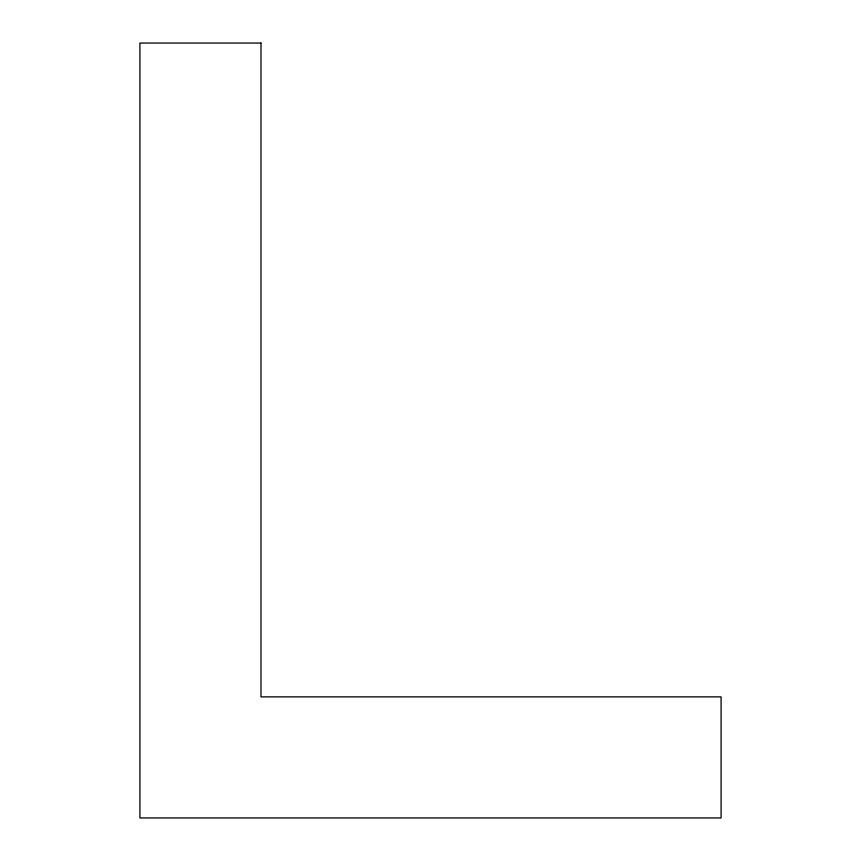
<?xml version="1.0" encoding="UTF-8"?>
<svg xmlns="http://www.w3.org/2000/svg" width="861" height="861" viewBox="0 0 861 861"><rect width="100%" height="100%" fill="white"/><g stroke="black" fill="none" stroke-linecap="round" stroke-linejoin="round"><path stroke-width="1.29" d="M260.991 43.05L139.912 43.05L139.912 817.95L721.087 817.95L721.087 696.872L260.991 696.872L260.991 43.05"/></g></svg>
